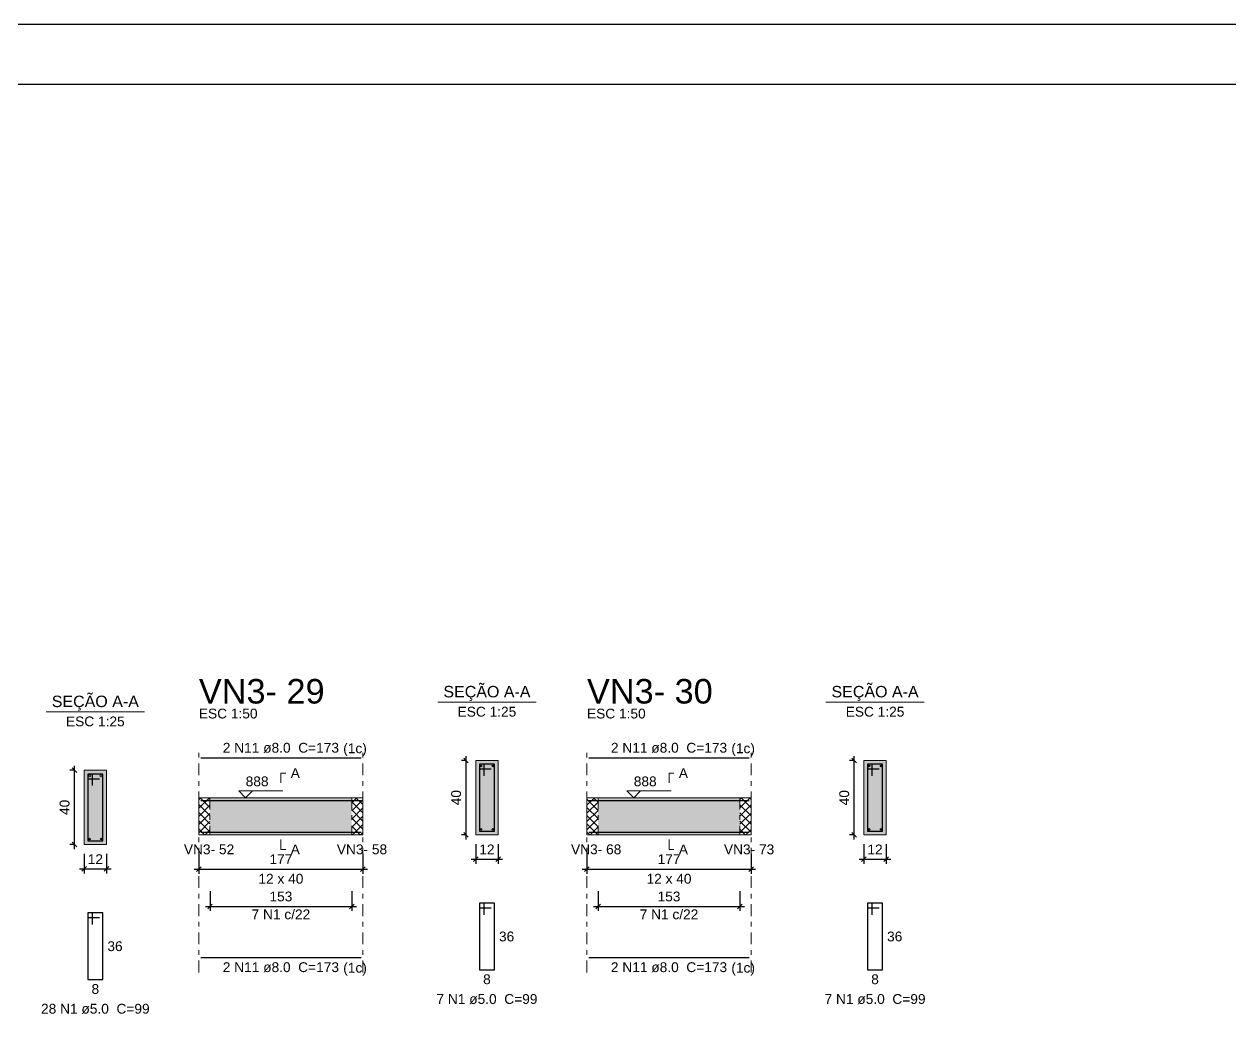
# Model space of a CAD drawing. Header units: millimetres. Extents: x -8 to 605, y -494 to 220.
# Drawn here: x 400.35 to 426.37, y -431.34 to -409.98 of the extents above; entities that cross this region are included whole.
import ezdxf

# ---------------------------------------------------------------- set-up
doc = ezdxf.new("R2010")
doc.units = ezdxf.units.MM
doc.header["$MEASUREMENT"] = 0
doc.linetypes.add('DASHDOT', pattern=[2.54, 1.27, -0.635, 0, -0.635])
doc.linetypes.add('NULL', pattern=[0])
for name, color, linetype, lineweight in [('Descrição da armadura', 7, 'Continuous', 0), ('DT-Barras na forma', 7, 'Continuous', 30), ('DT-Barras no corte', 5, 'Continuous', 5), ('DT-Barras rebatidas', 7, 'Continuous', 30), ('DT-Cotas', 7, 'Continuous', 5), ('DT-Forma', 5, 'Continuous', 5), ('DT-Hachura forma vigas', 252, 'Continuous', 5), ('DT-Hachura intersecção vigas', 9, 'Continuous', 5), ('DT-Hachura seção vigas', 252, 'Continuous', 5), ('DT-Pontilhado', 9, 'DASHDOT', 5), ('DT-Textos', 7, 'Continuous', 5), ('DT-Título', 5, 'Continuous', 20), ('Textos armaduras', 7, 'Continuous', 0)]:
    doc.layers.add(name, color=color, linetype=linetype, lineweight=lineweight)
doc.styles.add('Arial', font='arial.ttf')
doc.dimstyles.new('UM_25.000000', dxfattribs={"dimtxt": 0.18, "dimasz": 0.1, "dimexe": 0.1, "dimexo": 0.2, "dimgap": 0, "dimtad": 1, "dimtih": 1, "dimtoh": 1, "dimdec": 1, "dimlfac": 25, "dimzin": 0, "dimdsep": 46, "dimtxsty": 'Standard', "dimcen": 0.09, "dimdle": 0.1, "dimadec": 1, "dimazin": 2, "dimtfac": 1, "dimtdec": 4, "dimtofl": 0, "dimtmove": 0, "dimatfit": 3, "dimfxl": 1, "dimtolj": 1, "dimarcsym": 0})
doc.dimstyles.new('UM_50.000000', dxfattribs={"dimtxt": 0.18, "dimasz": 0.1, "dimexe": 0.1, "dimexo": 0.2, "dimgap": 0, "dimtad": 1, "dimtih": 1, "dimtoh": 1, "dimdec": 1, "dimlfac": 50, "dimzin": 0, "dimdsep": 46, "dimtxsty": 'Standard', "dimcen": 0.09, "dimdle": 0.1, "dimadec": 1, "dimazin": 2, "dimtfac": 1, "dimtdec": 4, "dimtofl": 0, "dimtmove": 0, "dimatfit": 3, "dimfxl": 1, "dimtolj": 1, "dimarcsym": 0})
pattern_1 = [(45, (353.43051, -485.02144), (-0.08838835, 0.08838835), []), (135, (353.43051, -485.02144), (-0.08838835, -0.08838835), [])]

# ---------------------------------------------------------------- blocks, each defined once
blk = doc.blocks.new('_Oblique')
at = {"color": 0, "linetype": 'ByBlock', "lineweight": -2}
blk.add_line((-0.5, -0.5), (0.5, 0.5), dxfattribs=at)
blk = doc.blocks.new('*D4847')
at = {"layer": 'Defpoints', "color": 0, "transparency": 16777216}
for p in [(401.439, -426.085), (401.651, -426.085), (401.651, -427.685)]:
    blk.add_point(p, dxfattribs=at)
at = {"layer": 'DT-Cotas', "color": 0, "lineweight": -2, "transparency": 16777216}
for p, q in [((401.451, -426.085), (401.339, -426.085)), ((401.439, -427.785), (401.439, -425.985)), ((401.451, -427.685), (401.339, -427.685))]:
    blk.add_line(p, q, dxfattribs=at)
at = {"layer": 'DT-Cotas', "color": 0, "lineweight": -2, "transparency": 16777216, "xscale": 0.1, "yscale": 0.1, "zscale": 0.1}
for p, rotation in [((401.439, -426.085), 90), ((401.439, -427.685), 270)]:
    blk.add_blockref('_Oblique', p, dxfattribs=dict(at, rotation=rotation))
at = {"layer": 'DT-Cotas', "color": 7, "transparency": 16777216, "insert": (401.228, -426.885), "char_height": 0.2118, "attachment_point": 5, "rotation": 90, "style": 'Arial'}
blk.add_mtext('\\A1;40', dxfattribs=at)
blk = doc.blocks.new('*D4848')
at = {"layer": 'Defpoints', "color": 0, "transparency": 16777216}
for p in [(401.651, -427.685), (402.131, -427.685), (402.131, -428.215)]:
    blk.add_point(p, dxfattribs=at)
at = {"layer": 'DT-Cotas', "color": 0, "lineweight": -2, "transparency": 16777216}
for p, q in [((401.651, -427.885), (401.651, -428.315)), ((402.131, -427.885), (402.131, -428.315)), ((401.551, -428.215), (402.231, -428.215))]:
    blk.add_line(p, q, dxfattribs=at)
at = {"layer": 'DT-Cotas', "color": 0, "lineweight": -2, "transparency": 16777216, "xscale": 0.1, "yscale": 0.1, "zscale": 0.1, "rotation": 180}
blk.add_blockref('_Oblique', (401.651, -428.215), dxfattribs=at)
at = {"layer": 'DT-Cotas', "color": 0, "lineweight": -2, "transparency": 16777216, "xscale": 0.1, "yscale": 0.1, "zscale": 0.1}
blk.add_blockref('_Oblique', (402.131, -428.215), dxfattribs=at)
at = {"layer": 'DT-Cotas', "color": 7, "transparency": 16777216, "insert": (401.891, -428.003), "char_height": 0.2118, "attachment_point": 5, "rotation": 0.0057, "style": 'Arial'}
blk.add_mtext('\\A1;12', dxfattribs=at)
blk = doc.blocks.new('*D4851')
at = {"layer": 'Defpoints', "color": 0, "transparency": 16777216}
for p in [(404.125, -427.687), (407.665, -427.687), (407.665, -428.217)]:
    blk.add_point(p, dxfattribs=at)
at = {"layer": 'DT-Cotas', "color": 0, "lineweight": -2, "transparency": 16777216}
for p, q in [((404.125, -427.887), (404.125, -428.317)), ((407.665, -427.887), (407.665, -428.317)), ((404.025, -428.217), (407.765, -428.217))]:
    blk.add_line(p, q, dxfattribs=at)
at = {"layer": 'DT-Cotas', "color": 0, "lineweight": -2, "transparency": 16777216, "xscale": 0.1, "yscale": 0.1, "zscale": 0.1, "rotation": 180}
blk.add_blockref('_Oblique', (404.125, -428.217), dxfattribs=at)
at = {"layer": 'DT-Cotas', "color": 0, "lineweight": -2, "transparency": 16777216, "xscale": 0.1, "yscale": 0.1, "zscale": 0.1}
blk.add_blockref('_Oblique', (407.665, -428.217), dxfattribs=at)
at = {"layer": 'DT-Cotas', "color": 7, "transparency": 16777216, "insert": (405.895, -428.005), "char_height": 0.2118, "attachment_point": 5, "rotation": 0.0057, "style": 'Arial'}
blk.add_mtext('\\A1;177', dxfattribs=at)
blk = doc.blocks.new('*D4852')
at = {"layer": 'Defpoints', "color": 0, "transparency": 16777216}
for p in [(409.889, -425.876), (410.1, -425.876), (410.1, -427.476)]:
    blk.add_point(p, dxfattribs=at)
at = {"layer": 'DT-Cotas', "color": 0, "lineweight": -2, "transparency": 16777216}
for p, q in [((409.9, -425.876), (409.789, -425.876)), ((409.889, -427.576), (409.889, -425.776)), ((409.9, -427.476), (409.789, -427.476))]:
    blk.add_line(p, q, dxfattribs=at)
at = {"layer": 'DT-Cotas', "color": 0, "lineweight": -2, "transparency": 16777216, "xscale": 0.1, "yscale": 0.1, "zscale": 0.1}
for p, rotation in [((409.889, -425.876), 90), ((409.889, -427.476), 270)]:
    blk.add_blockref('_Oblique', p, dxfattribs=dict(at, rotation=rotation))
at = {"layer": 'DT-Cotas', "color": 7, "transparency": 16777216, "insert": (409.677, -426.676), "char_height": 0.2118, "attachment_point": 5, "rotation": 90, "style": 'Arial'}
blk.add_mtext('\\A1;40', dxfattribs=at)
blk = doc.blocks.new('*D4853')
at = {"layer": 'Defpoints', "color": 0, "transparency": 16777216}
for p in [(410.1, -427.476), (410.58, -427.476), (410.58, -428.005)]:
    blk.add_point(p, dxfattribs=at)
at = {"layer": 'DT-Cotas', "color": 0, "lineweight": -2, "transparency": 16777216}
for p, q in [((410.1, -427.676), (410.1, -428.105)), ((410.58, -427.676), (410.58, -428.105)), ((410, -428.005), (410.68, -428.005))]:
    blk.add_line(p, q, dxfattribs=at)
at = {"layer": 'DT-Cotas', "color": 0, "lineweight": -2, "transparency": 16777216, "xscale": 0.1, "yscale": 0.1, "zscale": 0.1, "rotation": 180}
blk.add_blockref('_Oblique', (410.1, -428.005), dxfattribs=at)
at = {"layer": 'DT-Cotas', "color": 0, "lineweight": -2, "transparency": 16777216, "xscale": 0.1, "yscale": 0.1, "zscale": 0.1}
blk.add_blockref('_Oblique', (410.58, -428.005), dxfattribs=at)
at = {"layer": 'DT-Cotas', "color": 7, "transparency": 16777216, "insert": (410.34, -427.793), "char_height": 0.2118, "attachment_point": 5, "rotation": 0.0057, "style": 'Arial'}
blk.add_mtext('\\A1;12', dxfattribs=at)
blk = doc.blocks.new('*D4854')
at = {"layer": 'Defpoints', "color": 0, "transparency": 16777216}
for p in [(404.365, -428.492), (407.425, -428.492), (407.425, -429.022)]:
    blk.add_point(p, dxfattribs=at)
at = {"layer": 'DT-Cotas', "color": 0, "lineweight": -2, "transparency": 16777216}
for p, q in [((404.365, -428.692), (404.365, -429.122)), ((407.425, -428.692), (407.425, -429.122)), ((404.265, -429.022), (407.525, -429.022))]:
    blk.add_line(p, q, dxfattribs=at)
at = {"layer": 'DT-Cotas', "color": 0, "lineweight": -2, "transparency": 16777216, "xscale": 0.1, "yscale": 0.1, "zscale": 0.1, "rotation": 180}
blk.add_blockref('_Oblique', (404.365, -429.022), dxfattribs=at)
at = {"layer": 'DT-Cotas', "color": 0, "lineweight": -2, "transparency": 16777216, "xscale": 0.1, "yscale": 0.1, "zscale": 0.1}
blk.add_blockref('_Oblique', (407.425, -429.022), dxfattribs=at)
at = {"layer": 'DT-Cotas', "color": 7, "transparency": 16777216, "insert": (405.895, -428.81), "char_height": 0.2118, "attachment_point": 5, "rotation": 0.0057, "style": 'Arial'}
blk.add_mtext('\\A1;153', dxfattribs=at)
blk = doc.blocks.new('*D4855')
at = {"layer": 'Defpoints', "color": 0, "transparency": 16777216}
for p in [(412.499, -427.687), (416.039, -427.687), (416.039, -428.217)]:
    blk.add_point(p, dxfattribs=at)
at = {"layer": 'DT-Cotas', "color": 0, "lineweight": -2, "transparency": 16777216}
for p, q in [((412.499, -427.887), (412.499, -428.317)), ((416.039, -427.887), (416.039, -428.317)), ((412.399, -428.217), (416.139, -428.217))]:
    blk.add_line(p, q, dxfattribs=at)
at = {"layer": 'DT-Cotas', "color": 0, "lineweight": -2, "transparency": 16777216, "xscale": 0.1, "yscale": 0.1, "zscale": 0.1, "rotation": 180}
blk.add_blockref('_Oblique', (412.499, -428.217), dxfattribs=at)
at = {"layer": 'DT-Cotas', "color": 0, "lineweight": -2, "transparency": 16777216, "xscale": 0.1, "yscale": 0.1, "zscale": 0.1}
blk.add_blockref('_Oblique', (416.039, -428.217), dxfattribs=at)
at = {"layer": 'DT-Cotas', "color": 7, "transparency": 16777216, "insert": (414.269, -428.005), "char_height": 0.2118, "attachment_point": 5, "rotation": 0.0057, "style": 'Arial'}
blk.add_mtext('\\A1;177', dxfattribs=at)
blk = doc.blocks.new('*D4856')
at = {"layer": 'Defpoints', "color": 0, "transparency": 16777216}
for p in [(418.263, -425.876), (418.475, -425.876), (418.475, -427.476)]:
    blk.add_point(p, dxfattribs=at)
at = {"layer": 'DT-Cotas', "color": 0, "lineweight": -2, "transparency": 16777216}
for p, q in [((418.275, -425.876), (418.163, -425.876)), ((418.263, -427.576), (418.263, -425.776)), ((418.275, -427.476), (418.163, -427.476))]:
    blk.add_line(p, q, dxfattribs=at)
at = {"layer": 'DT-Cotas', "color": 0, "lineweight": -2, "transparency": 16777216, "xscale": 0.1, "yscale": 0.1, "zscale": 0.1}
for p, rotation in [((418.263, -425.876), 90), ((418.263, -427.476), 270)]:
    blk.add_blockref('_Oblique', p, dxfattribs=dict(at, rotation=rotation))
at = {"layer": 'DT-Cotas', "color": 7, "transparency": 16777216, "insert": (418.051, -426.676), "char_height": 0.2118, "attachment_point": 5, "rotation": 90, "style": 'Arial'}
blk.add_mtext('\\A1;40', dxfattribs=at)
blk = doc.blocks.new('*D4857')
at = {"layer": 'Defpoints', "color": 0, "transparency": 16777216}
for p in [(418.475, -427.476), (418.955, -427.476), (418.955, -428.005)]:
    blk.add_point(p, dxfattribs=at)
at = {"layer": 'DT-Cotas', "color": 0, "lineweight": -2, "transparency": 16777216}
for p, q in [((418.475, -427.676), (418.475, -428.105)), ((418.955, -427.676), (418.955, -428.105)), ((418.375, -428.005), (419.055, -428.005))]:
    blk.add_line(p, q, dxfattribs=at)
at = {"layer": 'DT-Cotas', "color": 0, "lineweight": -2, "transparency": 16777216, "xscale": 0.1, "yscale": 0.1, "zscale": 0.1, "rotation": 180}
blk.add_blockref('_Oblique', (418.475, -428.005), dxfattribs=at)
at = {"layer": 'DT-Cotas', "color": 0, "lineweight": -2, "transparency": 16777216, "xscale": 0.1, "yscale": 0.1, "zscale": 0.1}
blk.add_blockref('_Oblique', (418.955, -428.005), dxfattribs=at)
at = {"layer": 'DT-Cotas', "color": 7, "transparency": 16777216, "insert": (418.715, -427.793), "char_height": 0.2118, "attachment_point": 5, "rotation": 0.0057, "style": 'Arial'}
blk.add_mtext('\\A1;12', dxfattribs=at)
blk = doc.blocks.new('*D4858')
at = {"layer": 'Defpoints', "color": 0, "transparency": 16777216}
for p in [(412.739, -428.492), (415.799, -428.492), (415.799, -429.022)]:
    blk.add_point(p, dxfattribs=at)
at = {"layer": 'DT-Cotas', "color": 0, "lineweight": -2, "transparency": 16777216}
for p, q in [((412.739, -428.692), (412.739, -429.122)), ((415.799, -428.692), (415.799, -429.122)), ((412.639, -429.022), (415.899, -429.022))]:
    blk.add_line(p, q, dxfattribs=at)
at = {"layer": 'DT-Cotas', "color": 0, "lineweight": -2, "transparency": 16777216, "xscale": 0.1, "yscale": 0.1, "zscale": 0.1, "rotation": 180}
blk.add_blockref('_Oblique', (412.739, -429.022), dxfattribs=at)
at = {"layer": 'DT-Cotas', "color": 0, "lineweight": -2, "transparency": 16777216, "xscale": 0.1, "yscale": 0.1, "zscale": 0.1}
blk.add_blockref('_Oblique', (415.799, -429.022), dxfattribs=at)
at = {"layer": 'DT-Cotas', "color": 7, "transparency": 16777216, "insert": (414.269, -428.81), "char_height": 0.2118, "attachment_point": 5, "rotation": 0.0057, "style": 'Arial'}
blk.add_mtext('\\A1;153', dxfattribs=at)

msp = doc.modelspace()

# ---------------------------------------------------------------- hatches: boundary and pattern name
at = {"layer": 'DT-Hachura forma vigas', "linetype": 'Continuous'}
for points in [[(404.3649, -427.4756), (407.4249, -427.4756), (407.4249, -426.6756), (404.3649, -426.6756), (404.3649, -427.4756)], [(412.7394, -427.4756), (415.7994, -427.4756), (415.7994, -426.6756), (412.7394, -426.6756), (412.7394, -427.4756)]]:
    msp.add_hatch(color=252, dxfattribs=at).paths.add_polyline_path(points)
at = {"layer": 'DT-Hachura intersecção vigas', "linetype": 'Continuous'}
h = msp.add_hatch(dxfattribs=at)
h.set_pattern_fill('ANSI37', color=9, style=0)
h.set_pattern_definition(pattern_1)
h.paths.add_polyline_path([(404.1249, -427.4756), (404.3649, -427.4756), (404.3649, -426.6756), (404.1249, -426.6756), (404.1249, -427.4756)])
h = msp.add_hatch(dxfattribs=at)
h.set_pattern_fill('ANSI37', color=9, style=0)
h.set_pattern_definition(pattern_1)
h.paths.add_polyline_path([(407.4249, -427.4756), (407.6649, -427.4756), (407.6649, -426.6756), (407.4249, -426.6756), (407.4249, -427.4756)])
h = msp.add_hatch(dxfattribs=at)
h.set_pattern_fill('ANSI37', color=9, style=0)
h.set_pattern_definition(pattern_1)
h.paths.add_polyline_path([(412.4994, -427.4756), (412.7394, -427.4756), (412.7394, -426.6756), (412.4994, -426.6756), (412.4994, -427.4756)])
h = msp.add_hatch(dxfattribs=at)
h.set_pattern_fill('ANSI37', color=9, style=0)
h.set_pattern_definition(pattern_1)
h.paths.add_polyline_path([(415.7994, -427.4756), (416.0394, -427.4756), (416.0394, -426.6756), (415.7994, -426.6756), (415.7994, -427.4756)])
at = {"layer": 'DT-Hachura seção vigas', "linetype": 'Continuous'}
for points in [[(410.1004, -427.4756), (410.1004, -427.4756), (410.5804, -427.4756), (410.5804, -425.8756), (410.1004, -425.8756), (410.1004, -427.4756)], [(418.475, -427.4756), (418.475, -427.4756), (418.955, -427.4756), (418.955, -425.8756), (418.475, -425.8756), (418.475, -427.4756)], [(401.6512, -427.6854), (401.6512, -427.6854), (402.1312, -427.6854), (402.1312, -426.0854), (401.6512, -426.0854), (401.6512, -427.6854)]]:
    msp.add_hatch(color=252, dxfattribs=at).paths.add_polyline_path(points)

# ---------------------------------------------------------------- linework, layer by layer
at = {"color": 7}
for p, q in [((348.3434, -409.9755), (467.2434, -409.9755)), ((350.6434, -411.2755), (464.9434, -411.2755))]:
    msp.add_line(p, q, dxfattribs=at)
at = {"layer": 'DT-Barras na forma'}
for p, q in [((401.8312, -426.1654), (401.7312, -426.1654)), ((401.7312, -426.1654), (401.7312, -427.6054)), ((402.0512, -426.1654), (401.7312, -426.1654)), ((401.7312, -426.1654), (401.7312, -426.2654)), ((401.8312, -426.4154), (401.8312, -426.1654)), ((402.0512, -427.6054), (402.0512, -426.1654)), ((410.2804, -425.9556), (410.1804, -425.9556)), ((410.1804, -425.9556), (410.1804, -427.3956)), ((410.5004, -425.9556), (410.1804, -425.9556)), ((410.1804, -425.9556), (410.1804, -426.0556)), ((410.1804, -426.0556), (410.4304, -426.0556)), ((410.2804, -426.2056), (410.2804, -425.9556)), ((410.5004, -427.3956), (410.5004, -425.9556)), ((418.655, -425.9556), (418.555, -425.9556)), ((418.555, -425.9556), (418.555, -427.3956)), ((418.875, -425.9556), (418.555, -425.9556)), ((418.555, -425.9556), (418.555, -426.0556)), ((418.555, -426.0556), (418.805, -426.0556)), ((418.655, -426.2056), (418.655, -425.9556)), ((418.875, -427.3956), (418.875, -425.9556)), ((401.7312, -426.2654), (401.9812, -426.2654)), ((410.1804, -427.3956), (410.5004, -427.3956)), ((418.555, -427.3956), (418.875, -427.3956)), ((401.7312, -427.6054), (402.0512, -427.6054))]:
    msp.add_line(p, q, dxfattribs=at)
for points in [[(404.1649, -426.7336), (407.6249, -426.7336)], [(412.5394, -426.7336), (415.9994, -426.7336)], [(404.1649, -427.4176), (407.6249, -427.4176)], [(412.5394, -427.4176), (415.9994, -427.4176)]]:
    msp.add_lwpolyline(points, dxfattribs=at)
at = {"layer": 'DT-Barras no corte'}
for centre, radius in [((410.2164, -425.9916), 0.016), ((410.4644, -425.9916), 0.016), ((418.591, -425.9916), 0.016), ((418.839, -425.9916), 0.016), ((401.7712, -426.2054), 0.02), ((402.0112, -426.2054), 0.02), ((410.2164, -427.3596), 0.016), ((410.4644, -427.3596), 0.016), ((418.591, -427.3596), 0.016), ((418.839, -427.3596), 0.016), ((401.7672, -427.5694), 0.016), ((402.0152, -427.5694), 0.016)]:
    msp.add_circle(centre, radius, dxfattribs=at)
at = {"layer": 'DT-Barras rebatidas'}
for points in [[(404.1649, -425.8158), (407.6249, -425.8158)], [(412.5394, -425.8158), (415.9994, -425.8158)], [(410.2804, -429.2023), (410.2804, -428.9523), (410.1804, -428.9523), (410.1804, -430.3923), (410.5004, -430.3923), (410.5004, -428.9523), (410.1804, -428.9523), (410.1804, -429.0523), (410.4304, -429.0523)], [(418.655, -429.2023), (418.655, -428.9523), (418.555, -428.9523), (418.555, -430.3923), (418.875, -430.3923), (418.875, -428.9523), (418.555, -428.9523), (418.555, -429.0523), (418.805, -429.0523)], [(401.8312, -429.4121), (401.8312, -429.1621), (401.7312, -429.1621), (401.7312, -430.6021), (402.0512, -430.6021), (402.0512, -429.1621), (401.7312, -429.1621), (401.7312, -429.2621), (401.9812, -429.2621)], [(404.1649, -430.1287), (407.6249, -430.1287)], [(412.5394, -430.1287), (415.9994, -430.1287)]]:
    msp.add_lwpolyline(points, dxfattribs=at)
at = {"layer": 'DT-Forma'}
for p, q in [((410.5804, -425.8756), (410.1004, -425.8756)), ((410.1004, -425.8756), (410.1004, -427.4756)), ((410.5804, -427.4756), (410.5804, -425.8756)), ((418.955, -425.8756), (418.475, -425.8756)), ((418.475, -425.8756), (418.475, -427.4756)), ((418.955, -427.4756), (418.955, -425.8756)), ((402.1312, -426.0854), (401.6512, -426.0854)), ((401.6512, -426.0854), (401.6512, -427.6854)), ((402.1312, -427.6854), (402.1312, -426.0854)), ((404.1249, -426.6756), (404.3649, -426.6756)), ((404.3649, -426.6756), (407.4249, -426.6756)), ((407.4249, -426.6756), (407.6649, -426.6756)), ((412.4994, -426.6756), (412.7394, -426.6756)), ((412.7394, -426.6756), (415.7994, -426.6756)), ((415.7994, -426.6756), (416.0394, -426.6756)), ((401.6512, -427.6854), (402.1312, -427.6854)), ((404.1249, -427.4756), (404.3649, -427.4756)), ((404.3649, -427.4756), (407.4249, -427.4756)), ((407.4249, -427.4756), (407.6649, -427.4756)), ((410.1004, -427.4756), (410.5804, -427.4756)), ((412.4994, -427.4756), (412.7394, -427.4756)), ((412.7394, -427.4756), (415.7994, -427.4756)), ((415.7994, -427.4756), (416.0394, -427.4756)), ((418.475, -427.4756), (418.955, -427.4756))]:
    msp.add_line(p, q, dxfattribs=at)
at = {"layer": 'DT-Forma', "linetype": 'Continuous'}
for p, q in [((404.1249, -427.4756), (404.1249, -426.6756)), ((407.6649, -426.6756), (407.6649, -427.4756)), ((412.4994, -427.4756), (412.4994, -426.6756)), ((416.0394, -426.6756), (416.0394, -427.4756))]:
    msp.add_line(p, q, dxfattribs=at)
at = {"layer": 'DT-Pontilhado', "ltscale": 0.2}
for p, q in [((404.1249, -430.4464), (404.1249, -425.604)), ((407.6649, -430.4464), (407.6649, -425.604)), ((412.4994, -430.4464), (412.4994, -425.604)), ((416.0394, -430.4464), (416.0394, -425.604)), ((404.3649, -426.6756), (404.3649, -427.4756)), ((407.4249, -426.6756), (407.4249, -427.4756)), ((412.7394, -426.6756), (412.7394, -427.4756)), ((415.7994, -426.6756), (415.7994, -427.4756))]:
    msp.add_line(p, q, dxfattribs=at)
at = {"layer": 'DT-Textos'}
for p, q in [((400.8322, -424.8205), (402.9502, -424.8205)), ((409.2814, -424.6107), (411.3994, -424.6107)), ((417.656, -424.6107), (419.774, -424.6107))]:
    msp.add_line(p, q, dxfattribs=at)
for points in [[(405.8949, -426.3579), (405.8949, -426.1461), (406.0008, -426.1461)], [(414.2694, -426.3579), (414.2694, -426.1461), (414.3753, -426.1461)], [(405.2829, -426.5274), (405.1346, -426.6756), (404.9864, -426.5274), (405.9395, -426.5274)], [(413.6574, -426.5274), (413.5092, -426.6756), (413.3609, -426.5274), (414.314, -426.5274)], [(405.8949, -427.5815), (405.8949, -427.7933), (406.0008, -427.7933)], [(414.2694, -427.5815), (414.2694, -427.7933), (414.3753, -427.7933)]]:
    msp.add_lwpolyline(points, dxfattribs=at)

# ---------------------------------------------------------------- texts
at = {"layer": 'Descrição da armadura', "linetype": 'NULL', "char_height": 0.2118, "attachment_point": 8, "line_spacing_factor": 0.9, "style": 'Arial'}
for s, insert, width in [('2 N11 ø8.0  C=173', (405.8949, -425.7096), 5.015721), ('2 N11 ø8.0  C=173', (414.2694, -425.7096), 5.015721), ('7 N1 c/22', (405.8949, -429.3035), 2.53256), ('7 N1 c/22', (414.2694, -429.3035), 2.53256), ('2 N11 ø8.0  C=173', (405.8949, -430.4466), 5.015721), ('2 N11 ø8.0  C=173', (414.2694, -430.4466), 5.015721), ('7 N1 ø5.0  C=99', (410.3409, -431.1336), 4.35772), ('7 N1 ø5.0  C=99', (418.7154, -431.1336), 4.35772), ('28 N1 ø5.0  C=99', (401.8908, -431.3436), 4.686721)]:
    msp.add_mtext(s, dxfattribs=dict(at, insert=insert, width=width))
at = {"layer": 'DT-Textos', "linetype": 'NULL', "line_spacing_factor": 0.798, "style": 'Arial'}
for s, insert, char_height, width, attachment_point in [('SEÇÃO A-A', (410.3409, -424.5864), 0.2471, 3.760741, 8), ('SEÇÃO A-A', (418.7154, -424.5864), 0.2471, 3.760741, 8), ('SEÇÃO A-A', (401.8908, -424.7964), 0.2471, 3.760741, 8), ('ESC 1:50', (404.1249, -424.9686), 0.2118, 2.532883, 7), ('ESC 1:25', (410.3409, -424.9286), 0.2118, 2.532883, 8), ('ESC 1:50', (412.4994, -424.9686), 0.2118, 2.532883, 7), ('ESC 1:25', (418.7154, -424.9286), 0.2118, 2.532883, 8), ('ESC 1:25', (401.8908, -425.1386), 0.2118, 2.532883, 8), ('(1c)', (407.2399, -425.7794), 0.2118, 1.018965, 7), ('(1c)', (415.6144, -425.7794), 0.2118, 1.018965, 7), ('A', (406.1069, -426.2516), 0.2118, 0.394865, 7), ('A', (414.4814, -426.2516), 0.2118, 0.394865, 7), ('888', (405.1349, -426.4326), 0.2118, 0.987001, 7), ('888', (413.5094, -426.4326), 0.2118, 0.987001, 7), ('VN3- 52', (403.8019, -427.8996), 0.2118, 2.170627, 7), ('A', (406.1069, -427.8996), 0.2118, 0.394865, 7), ('VN3- 58', (407.1019, -427.8996), 0.2118, 2.170627, 7), ('VN3- 68', (412.1553, -427.8996), 0.2118, 2.170627, 7), ('A', (414.4814, -427.8996), 0.2118, 0.394865, 7), ('VN3- 73', (415.4553, -427.8996), 0.2118, 2.170627, 7), ('12 x 40', (405.8949, -428.5346), 0.2118, 1.940747, 8), ('12 x 40', (414.2694, -428.5346), 0.2118, 1.940747, 8), ('(1c)', (407.2399, -430.5164), 0.2118, 1.018965, 7), ('(1c)', (415.6144, -430.5164), 0.2118, 1.018965, 7)]:
    msp.add_mtext(s, dxfattribs=dict(at, insert=insert, char_height=char_height, width=width, attachment_point=attachment_point))
at = {"layer": 'DT-Título', "linetype": 'NULL', "char_height": 0.5295, "width": 5.426568, "attachment_point": 7, "line_spacing_factor": 0.798, "style": 'Arial'}
for s, insert in [('VN3- 29', (404.1249, -424.6507)), ('VN3- 30', (412.4994, -424.6507))]:
    msp.add_mtext(s, dxfattribs=dict(at, insert=insert))
at = {"layer": 'Textos armaduras', "linetype": 'NULL', "char_height": 0.2118, "line_spacing_factor": 0.9, "style": 'Arial'}
for s, insert, width, attachment_point in [('36', (402.1512, -429.7762), 1.058001, 1), ('36', (410.6004, -429.5664), 1.058001, 1), ('36', (418.975, -429.5664), 1.058001, 1), ('8', (410.3404, -430.4896), 0.729, 2), ('8', (418.715, -430.4896), 0.729, 2), ('8', (401.8912, -430.6994), 0.729, 2)]:
    msp.add_mtext(s, dxfattribs=dict(at, insert=insert, width=width, attachment_point=attachment_point))

# ---------------------------------------------------------------- dimensions: what is measured, and where the dimension line sits
at = {"layer": 'DT-Cotas'}
for base, p1, p2, picture, middle in [((409.8886, -425.8756), (410.1004, -427.4756), (410.1004, -425.8756), '*D4852', (409.6768, -426.6756)), ((418.2632, -425.8756), (418.475, -427.4756), (418.475, -425.8756), '*D4856', (418.0514, -426.6756)), ((401.4394, -426.0854), (401.6512, -427.6854), (401.6512, -426.0854), '*D4847', (401.2276, -426.8854))]:
    dim = msp.add_linear_dim(base=base, p1=p1, p2=p2, angle=90, dimstyle='UM_25.000000', override={"dimtxt": 0.2118, "dimasz": 0.1, "dimexe": 0.1, "dimexo": 0.2, "dimtad": 1, "dimtih": 0, "dimtoh": 0, "dimdec": 1, "dimlfac": 25, "dimzin": 8, "dimtxsty": 'Arial', "dimblk": 'Oblique', "dimblk1": 'Oblique', "dimblk2": 'Oblique', "dimsah": 1, "dimdle": 0.1, "dimse1": 0, "dimse2": 0, "dimclrt": 7, "dimadec": 1, "dimazin": 3, "dimtmove": 2, "dimldrblk": 'Oblique'}, dxfattribs=at)
    dim.commit()
    dim.dimension.update_dxf_attribs({"geometry": picture, "text_midpoint": middle, "dimtype": 160, "text_rotation": 90})
for base, p1, p2, dimstyle, override, picture, middle in [((402.1312, -428.2149), (401.6512, -427.6854), (402.1312, -427.6854), 'UM_25.000000', {"dimtxt": 0.2118, "dimasz": 0.1, "dimexe": 0.1, "dimexo": 0.2, "dimtad": 1, "dimtih": 0, "dimtoh": 0, "dimdec": 1, "dimlfac": 25, "dimzin": 8, "dimtxsty": 'Arial', "dimblk": 'Oblique', "dimblk1": 'Oblique', "dimblk2": 'Oblique', "dimsah": 1, "dimdle": 0.1, "dimse1": 0, "dimse2": 0, "dimclrt": 7, "dimadec": 1, "dimazin": 3, "dimtmove": 2, "dimldrblk": 'Oblique'}, '*D4848', (401.8912, -428.0031)), ((407.6649, -428.2169), (404.1249, -427.6874), (407.6649, -427.6874), 'UM_50.000000', {"dimtxt": 0.2118, "dimasz": 0.1, "dimexe": 0.1, "dimexo": 0.2, "dimtad": 1, "dimtih": 0, "dimtoh": 0, "dimdec": 1, "dimlfac": 50, "dimzin": 8, "dimtxsty": 'Arial', "dimblk": 'Oblique', "dimblk1": 'Oblique', "dimblk2": 'Oblique', "dimsah": 1, "dimdle": 0.1, "dimse1": 0, "dimse2": 0, "dimclrt": 7, "dimadec": 1, "dimazin": 3, "dimtmove": 2, "dimldrblk": 'Oblique'}, '*D4851', (405.8949, -428.0051)), ((410.5804, -428.0051), (410.1004, -427.4756), (410.5804, -427.4756), 'UM_25.000000', {"dimtxt": 0.2118, "dimasz": 0.1, "dimexe": 0.1, "dimexo": 0.2, "dimtad": 1, "dimtih": 0, "dimtoh": 0, "dimdec": 1, "dimlfac": 25, "dimzin": 8, "dimtxsty": 'Arial', "dimblk": 'Oblique', "dimblk1": 'Oblique', "dimblk2": 'Oblique', "dimsah": 1, "dimdle": 0.1, "dimse1": 0, "dimse2": 0, "dimclrt": 7, "dimadec": 1, "dimazin": 3, "dimtmove": 2, "dimldrblk": 'Oblique'}, '*D4853', (410.3404, -427.7933)), ((416.0394, -428.2169), (412.4994, -427.6874), (416.0394, -427.6874), 'UM_50.000000', {"dimtxt": 0.2118, "dimasz": 0.1, "dimexe": 0.1, "dimexo": 0.2, "dimtad": 1, "dimtih": 0, "dimtoh": 0, "dimdec": 1, "dimlfac": 50, "dimzin": 8, "dimtxsty": 'Arial', "dimblk": 'Oblique', "dimblk1": 'Oblique', "dimblk2": 'Oblique', "dimsah": 1, "dimdle": 0.1, "dimse1": 0, "dimse2": 0, "dimclrt": 7, "dimadec": 1, "dimazin": 3, "dimtmove": 2, "dimldrblk": 'Oblique'}, '*D4855', (414.2694, -428.0051)), ((418.955, -428.0051), (418.475, -427.4756), (418.955, -427.4756), 'UM_25.000000', {"dimtxt": 0.2118, "dimasz": 0.1, "dimexe": 0.1, "dimexo": 0.2, "dimtad": 1, "dimtih": 0, "dimtoh": 0, "dimdec": 1, "dimlfac": 25, "dimzin": 8, "dimtxsty": 'Arial', "dimblk": 'Oblique', "dimblk1": 'Oblique', "dimblk2": 'Oblique', "dimsah": 1, "dimdle": 0.1, "dimse1": 0, "dimse2": 0, "dimclrt": 7, "dimadec": 1, "dimazin": 3, "dimtmove": 2, "dimldrblk": 'Oblique'}, '*D4857', (418.715, -427.7933)), ((407.4249, -429.0218), (404.3649, -428.4923), (407.4249, -428.4923), 'UM_50.000000', {"dimtxt": 0.2118, "dimasz": 0.1, "dimexe": 0.1, "dimexo": 0.2, "dimtad": 1, "dimtih": 0, "dimtoh": 0, "dimdec": 1, "dimlfac": 50, "dimzin": 8, "dimtxsty": 'Arial', "dimblk": 'Oblique', "dimblk1": 'Oblique', "dimblk2": 'Oblique', "dimsah": 1, "dimdle": 0.1, "dimse1": 0, "dimse2": 0, "dimclrt": 7, "dimadec": 1, "dimazin": 3, "dimtmove": 2, "dimldrblk": 'Oblique'}, '*D4854', (405.8949, -428.81)), ((415.7994, -429.0218), (412.7394, -428.4923), (415.7994, -428.4923), 'UM_50.000000', {"dimtxt": 0.2118, "dimasz": 0.1, "dimexe": 0.1, "dimexo": 0.2, "dimtad": 1, "dimtih": 0, "dimtoh": 0, "dimdec": 1, "dimlfac": 50, "dimzin": 8, "dimtxsty": 'Arial', "dimblk": 'Oblique', "dimblk1": 'Oblique', "dimblk2": 'Oblique', "dimsah": 1, "dimdle": 0.1, "dimse1": 0, "dimse2": 0, "dimclrt": 7, "dimadec": 1, "dimazin": 3, "dimtmove": 2, "dimldrblk": 'Oblique'}, '*D4858', (414.2694, -428.81))]:
    dim = msp.add_linear_dim(base=base, p1=p1, p2=p2, dimstyle=dimstyle, override=override, dxfattribs=at)
    dim.commit()
    dim.dimension.update_dxf_attribs({"geometry": picture, "text_midpoint": middle, "dimtype": 160, "text_rotation": 0.00573})

doc.saveas('drawing.dxf')
